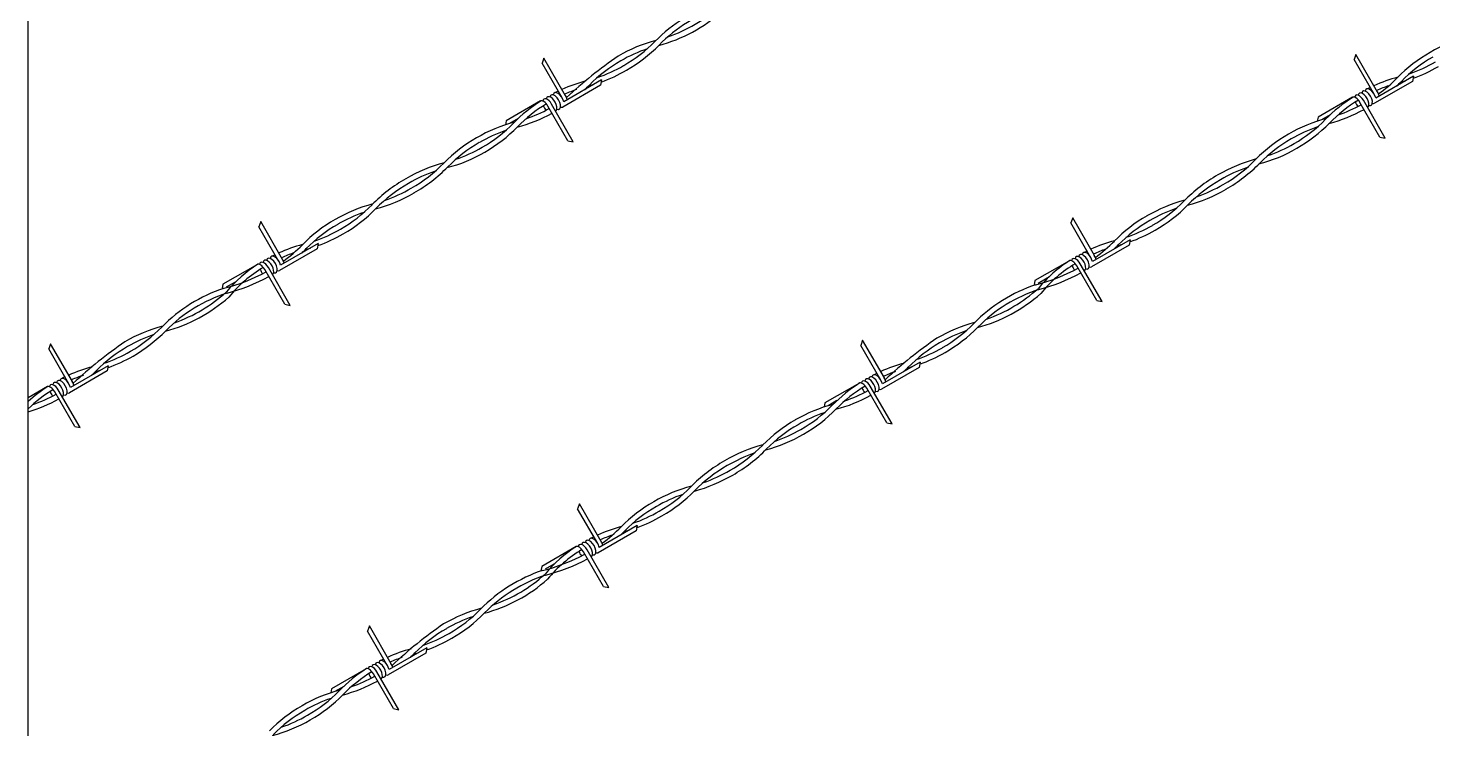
# Model space of a CAD drawing. Header units: millimetres. Extents: x -6623.4 to -6596.1, y -4703.2 to -4682.1.
# Drawn here: x -6614.732 to -6611.124, y -4696.61 to -4694.81 of the extents above; entities that cross this region are included whole.
import ezdxf

# ---------------------------------------------------------------- set-up
doc = ezdxf.new("R2010")
doc.units = ezdxf.units.MM
doc.header["$LTSCALE"] = 10
doc.layers.add('Termotécnica', color=7, linetype='Continuous')

msp = doc.modelspace()

# ---------------------------------------------------------------- linework, layer by layer
at = {"layer": 'Termotécnica', "color": 3}
msp.add_line((-6614.7323, -4699.6019), (-6614.7323, -4691.4506), dxfattribs=at)
at = {"layer": 'Termotécnica', "color": 1}
for p, q in [((-6613.4073, -4694.8872), (-6613.4119, -4694.9004)), ((-6613.3604, -4694.9895), (-6613.4119, -4694.9004)), ((-6613.3514, -4694.9842), (-6613.4073, -4694.8872)), ((-6611.3215, -4694.8776), (-6611.326, -4694.8908)), ((-6611.2746, -4694.9799), (-6611.326, -4694.8908)), ((-6611.2655, -4694.9746), (-6611.3215, -4694.8776)), ((-6611.1735, -4694.9337), (-6611.2705, -4694.9897)), ((-6611.1735, -4694.9337), (-6611.1762, -4694.9473)), ((-6613.2621, -4694.9569), (-6613.359, -4695.0129)), ((-6613.2594, -4694.9433), (-6613.3564, -4694.9993)), ((-6613.2594, -4694.9433), (-6613.2621, -4694.9569)), ((-6611.1762, -4694.9473), (-6611.2732, -4695.0033)), ((-6613.4157, -4694.9971), (-6613.5043, -4695.0483)), ((-6613.3454, -4695.0996), (-6613.3968, -4695.0105)), ((-6613.3317, -4695.1022), (-6613.3877, -4695.0052)), ((-6611.3298, -4694.9875), (-6611.4185, -4695.0387)), ((-6611.3298, -4694.9875), (-6611.4184, -4695.0387)), ((-6611.2595, -4695.09), (-6611.3109, -4695.0009)), ((-6611.2458, -4695.0926), (-6611.3018, -4694.9956)), ((-6613.4732, -4695.0424), (-6613.4958, -4695.0555)), ((-6611.4185, -4695.0387), (-6611.4205, -4695.0492)), ((-6611.3873, -4695.0328), (-6611.4099, -4695.0459)), ((-6611.3873, -4695.0328), (-6611.4099, -4695.0459)), ((-6613.5043, -4695.0483), (-6613.5063, -4695.0588)), ((-6613.3454, -4695.0996), (-6613.3317, -4695.1022)), ((-6611.2595, -4695.09), (-6611.2458, -4695.0926)), ((-6612.0489, -4695.2976), (-6612.0534, -4695.3107)), ((-6611.9929, -4695.3946), (-6612.0489, -4695.2976)), ((-6614.1348, -4695.3072), (-6614.1393, -4695.3203)), ((-6614.0879, -4695.4094), (-6614.1393, -4695.3203)), ((-6614.0788, -4695.4042), (-6614.1348, -4695.3072)), ((-6612.002, -4695.3999), (-6612.0534, -4695.3107)), ((-6613.9868, -4695.3632), (-6614.0838, -4695.4192)), ((-6613.9868, -4695.3632), (-6613.9895, -4695.3769)), ((-6611.9036, -4695.3673), (-6612.0006, -4695.4233)), ((-6611.901, -4695.3537), (-6611.9979, -4695.4097)), ((-6611.901, -4695.3537), (-6611.9036, -4695.3673)), ((-6613.9895, -4695.3769), (-6614.0865, -4695.4329)), ((-6612.0572, -4695.4075), (-6612.1458, -4695.4587)), ((-6614.1431, -4695.4171), (-6614.2317, -4695.4682)), ((-6614.0728, -4695.5195), (-6614.1242, -4695.4304)), ((-6614.0591, -4695.5222), (-6614.1151, -4695.4252)), ((-6611.9869, -4695.51), (-6612.0384, -4695.4209)), ((-6611.9733, -4695.5126), (-6612.0293, -4695.4156)), ((-6614.2318, -4695.468), (-6614.2341, -4695.4802)), ((-6614.2317, -4695.4682), (-6614.2338, -4695.4788)), ((-6614.2006, -4695.4624), (-6614.2232, -4695.4754)), ((-6612.1458, -4695.4587), (-6612.1479, -4695.4692)), ((-6612.1147, -4695.4528), (-6612.1373, -4695.4659)), ((-6611.9869, -4695.51), (-6611.9733, -4695.5126)), ((-6614.0728, -4695.5195), (-6614.0591, -4695.5222)), ((-6614.6745, -4695.6211), (-6614.679, -4695.6343)), ((-6614.6185, -4695.7181), (-6614.6745, -4695.6211)), ((-6612.5886, -4695.6118), (-6612.5931, -4695.625)), ((-6612.5417, -4695.7141), (-6612.5931, -4695.625)), ((-6612.5326, -4695.7088), (-6612.5886, -4695.6118)), ((-6614.6276, -4695.7234), (-6614.679, -4695.6343)), ((-6614.5292, -4695.6908), (-6614.6262, -4695.7468)), ((-6614.5266, -4695.6772), (-6614.6236, -4695.7332)), ((-6614.5266, -4695.6772), (-6614.5292, -4695.6908)), ((-6612.4433, -4695.6815), (-6612.5403, -4695.7375)), ((-6612.4407, -4695.6679), (-6612.5376, -4695.7239)), ((-6612.4407, -4695.6679), (-6612.4433, -4695.6815)), ((-6614.6828, -4695.731), (-6614.7323, -4695.7596)), ((-6612.5969, -4695.7217), (-6612.6855, -4695.7729)), ((-6612.513, -4695.8268), (-6612.569, -4695.7298)), ((-6614.6125, -4695.8335), (-6614.664, -4695.7444)), ((-6614.5989, -4695.8361), (-6614.6549, -4695.7391)), ((-6612.6544, -4695.767), (-6612.677, -4695.7801)), ((-6612.5266, -4695.8242), (-6612.5781, -4695.7351)), ((-6612.6855, -4695.7729), (-6612.6876, -4695.7834)), ((-6614.6125, -4695.8335), (-6614.5989, -4695.8361)), ((-6612.5266, -4695.8242), (-6612.513, -4695.8268)), ((-6613.316, -4696.0318), (-6613.3206, -4696.0449)), ((-6613.2691, -4696.1341), (-6613.3206, -4696.0449)), ((-6613.26, -4696.1288), (-6613.316, -4696.0318)), ((-6613.1681, -4696.0879), (-6613.2651, -4696.1438)), ((-6613.1681, -4696.0879), (-6613.1707, -4696.1015)), ((-6613.1707, -4696.1015), (-6613.2677, -4696.1575)), ((-6613.3243, -4696.1417), (-6613.413, -4696.1929)), ((-6613.254, -4696.2442), (-6613.3055, -4696.155)), ((-6613.2404, -4696.2468), (-6613.2964, -4696.1498)), ((-6613.413, -4696.1926), (-6613.4154, -4696.2048)), ((-6613.413, -4696.1929), (-6613.415, -4696.2034)), ((-6613.3818, -4696.187), (-6613.4044, -4696.2001)), ((-6613.254, -4696.2442), (-6613.2404, -4696.2468)), ((-6613.8557, -4696.3457), (-6613.8603, -4696.3589)), ((-6613.7997, -4696.4427), (-6613.8557, -4696.3457)), ((-6613.8088, -4696.448), (-6613.8603, -4696.3589)), ((-6613.7104, -4696.4154), (-6613.8074, -4696.4714)), ((-6613.7078, -4696.4018), (-6613.8048, -4696.4578)), ((-6613.7078, -4696.4018), (-6613.7104, -4696.4154)), ((-6613.8641, -4696.4556), (-6613.9527, -4696.5068)), ((-6613.7938, -4696.5581), (-6613.8452, -4696.469)), ((-6613.7801, -4696.5607), (-6613.8361, -4696.4637)), ((-6613.9527, -4696.5068), (-6613.9547, -4696.5173)), ((-6613.9215, -4696.5009), (-6613.9441, -4696.514)), ((-6613.7938, -4696.5581), (-6613.7801, -4696.5607))]:
    msp.add_line(p, q, dxfattribs=at)
at = {"layer": 'Termotécnica', "color": 2}
for centre, radius, start, end in [((-6612.835, -4695.1261), 0.4021, 108.4369, 135.4383), ((-6612.835, -4695.1261), 0.3881, 107.8842, 135.4383), ((-6613.2161, -4694.4661), 0.3881, 289.0986, 312.116), ((-6613.2161, -4694.4661), 0.4021, 284.9745, 311.5616), ((-6613.0209, -4695.2173), 0.3881, 104.7043, 120.249), ((-6613.0209, -4695.2173), 0.3741, 108.8959, 120.249), ((-6613.388, -4694.5815), 0.3741, 299.751, 315.4383), ((-6613.388, -4694.5815), 0.3881, 299.751, 315.4383), ((-6610.935, -4695.2077), 0.3881, 104.7043, 120.249), ((-6612.5778, -4695.8132), 1.1291, 124.4429, 133.0836), ((-6613.0238, -4695.219), 0.3741, 119.751, 135.4383), ((-6610.938, -4695.2094), 0.3881, 119.751, 135.4383), ((-6610.938, -4695.2094), 0.3741, 119.751, 135.4383), ((-6611.305, -4694.5736), 0.3741, 288.8959, 300.249), ((-6613.3909, -4694.5832), 0.3741, 288.8959, 300.249), ((-6613.3909, -4694.5832), 0.3881, 289.6431, 300.249), ((-6611.1099, -4695.3248), 0.4021, 104.9745, 114.2364), ((-6611.491, -4694.6648), 0.3881, 305.9421, 315.4383), ((-6611.305, -4694.5736), 0.3881, 289.6431, 300.249), ((-6613.1958, -4695.3344), 0.4021, 115.7384, 116.8914), ((-6613.1958, -4695.3344), 0.4021, 104.9745, 114.2364), ((-6613.1958, -4695.3344), 0.3881, 109.0986, 114.0278), ((-6613.5769, -4694.6744), 0.4021, 313.1226, 315.4383), ((-6613.3909, -4694.5832), 0.3881, 284.7043, 286.6418), ((-6611.1099, -4695.3248), 0.4021, 115.7384, 116.8914), ((-6611.1099, -4695.3248), 0.3881, 109.0986, 114.0278), ((-6611.491, -4694.6648), 0.4021, 313.1226, 315.4383), ((-6611.305, -4694.5736), 0.3881, 284.7043, 286.6418), ((-6613.1987, -4695.3361), 0.4021, 122.4639, 135.4383), ((-6613.1987, -4695.3361), 0.3881, 121.3857, 135.4383), ((-6613.1958, -4695.3344), 0.4021, 120.2403, 120.249), ((-6611.1128, -4695.3265), 0.4021, 122.4639, 135.4383), ((-6611.1128, -4695.3265), 0.4021, 122.4639, 135.4383), ((-6611.1128, -4695.3265), 0.3881, 121.3857, 135.4383), ((-6611.1128, -4695.3265), 0.3881, 121.3857, 135.4383), ((-6611.4939, -4694.6665), 0.3881, 289.0986, 298.7136), ((-6611.4939, -4694.6665), 0.3881, 289.0986, 298.7136), ((-6611.1099, -4695.3248), 0.4021, 120.2403, 120.249), ((-6613.5798, -4694.6761), 0.4021, 284.9745, 298.7537), ((-6613.5798, -4694.6761), 0.3881, 289.0986, 298.7136), ((-6611.2988, -4695.4177), 0.3881, 104.7043, 120.249), ((-6611.6658, -4694.7819), 0.3741, 299.751, 315.4383), ((-6611.4939, -4694.6665), 0.4021, 284.9745, 298.7537), ((-6613.3846, -4695.4273), 0.3881, 104.7043, 120.249), ((-6613.3846, -4695.4273), 0.3741, 108.8959, 120.249), ((-6613.7517, -4694.7915), 0.3741, 299.751, 315.4383), ((-6613.7517, -4694.7915), 0.3881, 299.751, 315.4383), ((-6611.3017, -4695.4194), 0.3881, 119.751, 135.4383), ((-6611.2988, -4695.4177), 0.3741, 108.8959, 120.249), ((-6611.6658, -4694.7819), 0.3881, 299.751, 315.4383), ((-6611.6658, -4694.7819), 0.3881, 315.2957, 315.4383), ((-6613.3876, -4695.429), 0.3881, 119.751, 135.4383), ((-6613.3876, -4695.429), 0.3741, 119.751, 135.4383), ((-6613.7546, -4694.7932), 0.3741, 288.8959, 300.249), ((-6611.6688, -4694.7836), 0.3881, 284.7043, 300.249), ((-6611.3017, -4695.4194), 0.3741, 119.751, 135.4383), ((-6611.6688, -4694.7836), 0.3741, 288.8959, 300.249), ((-6613.5595, -4695.5444), 0.4021, 104.9745, 120.249), ((-6613.7546, -4694.7932), 0.3881, 284.7043, 300.249), ((-6611.4736, -4695.5348), 0.4021, 104.9745, 120.249), ((-6611.8547, -4694.8748), 0.3881, 299.751, 315.4383), ((-6613.5595, -4695.5444), 0.3881, 109.0986, 120.249), ((-6613.9406, -4694.8844), 0.3881, 299.751, 315.4383), ((-6613.9406, -4694.8844), 0.4021, 299.751, 315.4383), ((-6611.4765, -4695.5365), 0.4021, 119.751, 135.4383), ((-6611.4736, -4695.5348), 0.3881, 109.0986, 120.249), ((-6611.8547, -4694.8748), 0.4021, 299.751, 315.4383), ((-6613.5624, -4695.5461), 0.4021, 119.751, 135.4383), ((-6613.5624, -4695.5461), 0.3881, 119.751, 135.4383), ((-6613.9435, -4694.886), 0.3881, 289.0986, 300.249), ((-6611.8576, -4694.8765), 0.4021, 284.9745, 300.249), ((-6611.4765, -4695.5365), 0.3881, 119.751, 135.4383), ((-6611.8576, -4694.8765), 0.3881, 289.0986, 300.249), ((-6613.7483, -4695.6373), 0.3881, 104.7043, 120.249), ((-6614.1154, -4695.0015), 0.3741, 299.751, 315.4383), ((-6613.9435, -4694.886), 0.4021, 284.9745, 300.249), ((-6611.6625, -4695.6277), 0.3881, 104.7043, 120.249), ((-6612.0295, -4694.9919), 0.3741, 299.751, 315.4383), ((-6612.0295, -4694.9919), 0.3881, 299.751, 315.4383), ((-6613.7483, -4695.6373), 0.3741, 108.8959, 120.249), ((-6614.1154, -4695.0015), 0.3881, 299.751, 315.4383), ((-6611.6654, -4695.6294), 0.3881, 119.751, 135.4383), ((-6611.6625, -4695.6277), 0.3741, 108.8959, 120.249), ((-6613.7513, -4695.639), 0.3881, 119.751, 135.4383), ((-6613.7513, -4695.639), 0.3741, 119.751, 135.4383), ((-6614.1183, -4695.0032), 0.3741, 288.8959, 300.249), ((-6611.6654, -4695.6294), 0.3741, 119.751, 135.4383), ((-6612.0325, -4694.9936), 0.3741, 288.8959, 300.249), ((-6612.0325, -4694.9936), 0.3881, 289.6431, 300.249), ((-6613.9232, -4695.7544), 0.4021, 104.9745, 114.2364), ((-6614.3043, -4695.0944), 0.3881, 305.9421, 315.4383), ((-6614.1183, -4695.0032), 0.3881, 289.6431, 300.249), ((-6611.8373, -4695.7448), 0.4021, 104.9745, 114.2364), ((-6612.2184, -4695.0848), 0.3881, 305.9421, 315.4383), ((-6612.2184, -4695.0848), 0.4021, 313.1226, 315.4383), ((-6612.0325, -4694.9936), 0.3881, 284.7043, 286.6418), ((-6613.9232, -4695.7544), 0.4021, 120.2403, 120.249), ((-6613.9232, -4695.7544), 0.4021, 115.7384, 116.8914), ((-6613.9232, -4695.7544), 0.3881, 109.0986, 114.0278), ((-6614.3043, -4695.0944), 0.4021, 313.1226, 315.4383), ((-6614.1183, -4695.0032), 0.3881, 284.7043, 286.6418), ((-6611.8891, -4695.6785), 0.3185, 121.6112, 141.1167), ((-6611.8373, -4695.7448), 0.4021, 120.2403, 120.249), ((-6611.8373, -4695.7448), 0.4021, 115.7384, 116.8914), ((-6611.8373, -4695.7448), 0.3881, 109.0986, 114.0278), ((-6614.3462, -4695.0172), 0.4759, 284.2147, 298.2698), ((-6613.9715, -4695.6929), 0.3244, 121.6865, 140.8009), ((-6613.954, -4695.7161), 0.3394, 120.8812, 140.6423), ((-6612.2661, -4694.9958), 0.4891, 284.5333, 298.2169), ((-6612.2691, -4694.9855), 0.5136, 285.0845, 298.0049), ((-6611.8713, -4695.702), 0.3339, 120.8153, 140.9321), ((-6614.1021, -4695.86), 0.4021, 108.4369, 135.4383), ((-6614.3472, -4695.0114), 0.4955, 284.7183, 298.1035), ((-6612.0162, -4695.8507), 0.4021, 108.4369, 135.4383), ((-6612.3973, -4695.1907), 0.3881, 289.0986, 312.116), ((-6614.4832, -4695.2), 0.4021, 284.9745, 311.5616), ((-6614.1021, -4695.86), 0.3881, 107.8842, 135.4383), ((-6614.4832, -4695.2), 0.3881, 289.0986, 312.116), ((-6612.3973, -4695.1907), 0.4021, 284.9745, 311.5616), ((-6612.0162, -4695.8507), 0.3881, 107.8842, 135.4383), ((-6614.2881, -4695.9512), 0.3881, 104.7043, 120.249), ((-6614.6552, -4695.3154), 0.3741, 299.751, 315.4383), ((-6614.6552, -4695.3154), 0.3881, 299.751, 315.4383), ((-6612.2022, -4695.9419), 0.3881, 104.7043, 120.249), ((-6612.2022, -4695.9419), 0.3741, 108.8959, 120.249), ((-6612.5692, -4695.3061), 0.3741, 299.751, 315.4383), ((-6612.5692, -4695.3061), 0.3881, 299.751, 315.4383), ((-6613.845, -4696.5471), 1.1291, 124.4429, 133.0836), ((-6614.2881, -4695.9512), 0.3741, 108.8959, 120.249), ((-6611.7591, -4696.5378), 1.1291, 124.4429, 133.0836), ((-6612.2051, -4695.9436), 0.3741, 119.751, 135.4383), ((-6614.291, -4695.9529), 0.3741, 119.751, 135.4383), ((-6614.6581, -4695.3171), 0.3741, 288.8959, 300.249), ((-6614.6581, -4695.3171), 0.3881, 289.6431, 300.249), ((-6612.5722, -4695.3078), 0.3741, 288.8959, 300.249), ((-6612.5722, -4695.3078), 0.3881, 289.6431, 300.249), ((-6614.4629, -4696.0683), 0.4021, 104.9745, 114.2364), ((-6614.844, -4695.4083), 0.4021, 313.1226, 315.4383), ((-6614.6581, -4695.3171), 0.3881, 284.7043, 286.6418), ((-6612.377, -4696.059), 0.4021, 115.7384, 116.8914), ((-6612.377, -4696.059), 0.4021, 104.9745, 114.2364), ((-6612.377, -4696.059), 0.3881, 109.0986, 114.0278), ((-6612.7581, -4695.399), 0.4021, 313.1226, 315.4383), ((-6612.5722, -4695.3078), 0.3881, 284.7043, 286.6418), ((-6614.4658, -4696.07), 0.4021, 122.4639, 131.5122), ((-6614.4629, -4696.0683), 0.4021, 120.2403, 120.249), ((-6614.4629, -4696.0683), 0.4021, 115.7384, 116.8914), ((-6614.4629, -4696.0683), 0.3881, 109.0986, 114.0278), ((-6612.3799, -4696.0607), 0.4021, 122.4639, 135.4383), ((-6612.3799, -4696.0607), 0.3881, 121.3857, 135.4383), ((-6612.377, -4696.059), 0.4021, 120.2403, 120.249), ((-6614.4658, -4696.07), 0.3881, 121.3857, 133.3685), ((-6614.8469, -4695.41), 0.4021, 286.558, 298.7537), ((-6614.8469, -4695.41), 0.3881, 289.0986, 298.7136), ((-6612.761, -4695.4007), 0.4021, 284.9745, 298.7537), ((-6612.761, -4695.4007), 0.3881, 289.0986, 298.7136), ((-6612.5659, -4696.1519), 0.3881, 104.7043, 120.249), ((-6612.5659, -4696.1519), 0.3741, 108.8959, 120.249), ((-6612.933, -4695.5161), 0.3741, 299.751, 315.4383), ((-6612.933, -4695.5161), 0.3881, 299.751, 315.4383), ((-6612.5688, -4696.1536), 0.3881, 119.751, 135.4383), ((-6612.5688, -4696.1536), 0.3741, 119.751, 135.4383), ((-6612.9359, -4695.5178), 0.3741, 288.8959, 300.249), ((-6612.9359, -4695.5178), 0.3881, 284.7043, 300.249), ((-6612.7407, -4696.269), 0.4021, 104.9745, 120.249), ((-6612.7407, -4696.269), 0.3881, 109.0986, 120.249), ((-6613.1218, -4695.609), 0.3881, 299.751, 315.4383), ((-6613.1218, -4695.609), 0.4021, 299.751, 315.4383), ((-6612.7437, -4696.2707), 0.4021, 119.751, 135.4383), ((-6612.7437, -4696.2707), 0.3881, 119.751, 135.4383), ((-6613.1247, -4695.6107), 0.3881, 289.0986, 300.249), ((-6613.1247, -4695.6107), 0.4021, 284.9745, 300.249), ((-6612.9296, -4696.3619), 0.3881, 104.7043, 120.249), ((-6612.9296, -4696.3619), 0.3741, 108.8959, 120.249), ((-6613.2967, -4695.7261), 0.3741, 299.751, 315.4383), ((-6613.2967, -4695.7261), 0.3881, 299.751, 315.4383), ((-6612.9325, -4696.3636), 0.3881, 119.751, 135.4383), ((-6612.9325, -4696.3636), 0.3741, 119.751, 135.4383), ((-6613.2996, -4695.7278), 0.3741, 288.8959, 300.249), ((-6613.1044, -4696.479), 0.4021, 104.9745, 114.2364), ((-6613.4855, -4695.819), 0.3881, 305.9421, 315.4383), ((-6613.2996, -4695.7278), 0.3881, 289.6431, 300.249), ((-6613.1044, -4696.479), 0.4021, 115.7384, 116.8914), ((-6613.1044, -4696.479), 0.3881, 109.0986, 114.0278), ((-6613.4855, -4695.819), 0.4021, 313.1226, 315.4383), ((-6613.2996, -4695.7278), 0.3881, 284.7043, 286.6418), ((-6613.5274, -4695.7419), 0.4759, 284.2147, 298.2698), ((-6613.1528, -4696.4175), 0.3244, 121.6865, 140.8009), ((-6613.1353, -4696.4407), 0.3394, 120.8812, 140.6423), ((-6613.1044, -4696.479), 0.4021, 120.2403, 120.249), ((-6613.5285, -4695.736), 0.4955, 284.7183, 298.1035), ((-6613.2834, -4696.5846), 0.4021, 108.4369, 135.4383), ((-6613.6645, -4695.9246), 0.4021, 284.9745, 311.5616), ((-6613.2834, -4696.5846), 0.3881, 107.8842, 135.4383), ((-6613.6645, -4695.9246), 0.3881, 289.0986, 312.116), ((-6613.4693, -4696.6758), 0.3881, 104.7043, 120.249), ((-6613.8364, -4696.04), 0.3741, 299.751, 315.4383), ((-6613.0262, -4697.2717), 1.1291, 124.4429, 133.0836), ((-6613.4693, -4696.6758), 0.3741, 108.8959, 120.249), ((-6613.8364, -4696.04), 0.3881, 299.751, 315.4383), ((-6613.4722, -4696.6775), 0.3741, 119.751, 135.4383), ((-6613.8393, -4696.0417), 0.3741, 288.8959, 300.249), ((-6613.8393, -4696.0417), 0.3881, 289.6431, 300.249), ((-6613.6442, -4696.793), 0.4021, 104.9745, 114.2364), ((-6614.0252, -4696.1329), 0.4021, 313.1226, 315.4383), ((-6613.8393, -4696.0417), 0.3881, 284.7043, 286.6418), ((-6613.6442, -4696.793), 0.4021, 120.2403, 120.249), ((-6613.6442, -4696.793), 0.4021, 115.7384, 116.8914), ((-6613.6442, -4696.793), 0.3881, 109.0986, 114.0278), ((-6613.6471, -4696.7946), 0.4021, 122.4639, 135.4383), ((-6614.0282, -4696.1346), 0.4021, 284.9745, 298.7537), ((-6613.6471, -4696.7946), 0.3881, 121.3857, 135.4383), ((-6614.0282, -4696.1346), 0.3881, 289.0986, 298.7136), ((-6613.833, -4696.8858), 0.3881, 104.7043, 120.249), ((-6614.2001, -4696.25), 0.3741, 299.751, 315.4383), ((-6614.2001, -4696.25), 0.3881, 299.751, 315.4383), ((-6613.8359, -4696.8875), 0.3881, 119.751, 135.4383), ((-6613.8359, -4696.8875), 0.3741, 119.751, 135.4383), ((-6613.833, -4696.8858), 0.3741, 108.8959, 120.249), ((-6614.203, -4696.2517), 0.3881, 284.7043, 300.249), ((-6614.203, -4696.2517), 0.3741, 288.8959, 300.249)]:
    msp.add_arc(centre, radius, start, end, dxfattribs=at)
at = {"layer": 'Termotécnica', "color": 1}
for centre, ratio, start_param, end_param in [((-6613.3695, -4694.9947), 0.500279, 4.188772, 6.809856), ((-6611.3018, -4694.9956), 0.500279, 3.144867, 6.803235), ((-6611.2928, -4694.9904), 0.500279, 2.626113, 6.803235), ((-6611.2837, -4694.9851), 0.500279, 4.188772, 6.809856), ((-6611.2746, -4694.9799), 0.499645, 4.191845, 4.749848), ((-6613.4059, -4695.0157), 0.500279, 4.712376, 6.305766), ((-6613.3968, -4695.0105), 0.500279, 4.712376, 6.806742), ((-6613.3877, -4695.0052), 0.500279, 3.144867, 6.803235), ((-6613.3786, -4695), 0.500279, 2.626113, 6.803235), ((-6613.3605, -4694.9895), 0.499645, 4.191845, 4.749848), ((-6611.32, -4695.0061), 0.500279, 4.712376, 6.305766), ((-6611.3109, -4695.0009), 0.500279, 4.712376, 6.806742), ((-6611.2837, -4694.9851), 0.500279, 2.623704, 3.141593), ((-6613.3695, -4694.9947), 0.500279, 2.623704, 3.141593), ((-6614.1152, -4695.4252), 0.500279, 3.144867, 6.803235), ((-6614.1061, -4695.4199), 0.500279, 2.626113, 6.803235), ((-6614.097, -4695.4147), 0.500279, 4.188772, 6.809856), ((-6614.0879, -4695.4094), 0.499645, 4.191845, 4.749848), ((-6612.0475, -4695.4261), 0.500279, 4.712376, 6.305766), ((-6612.0384, -4695.4209), 0.500279, 4.712376, 6.806742), ((-6612.0293, -4695.4156), 0.500279, 3.144867, 6.803235), ((-6612.0202, -4695.4104), 0.500279, 2.626113, 6.803235), ((-6612.0111, -4695.4051), 0.500279, 4.188772, 6.809856), ((-6612.002, -4695.3999), 0.499645, 4.191845, 4.749848), ((-6614.1333, -4695.4357), 0.500279, 4.712376, 6.305766), ((-6614.1242, -4695.4304), 0.500279, 4.712376, 6.806742), ((-6614.097, -4695.4147), 0.500279, 2.623704, 3.141593), ((-6612.0111, -4695.4051), 0.500279, 2.623704, 3.141593), ((-6614.6731, -4695.7496), 0.500279, 4.712376, 6.305766), ((-6614.664, -4695.7444), 0.500279, 4.712376, 6.806742), ((-6614.6549, -4695.7391), 0.500279, 3.144867, 6.803235), ((-6614.6458, -4695.7339), 0.500279, 2.626113, 6.803235), ((-6614.6367, -4695.7286), 0.500279, 4.188772, 6.809856), ((-6614.6276, -4695.7234), 0.499645, 4.191845, 4.749848), ((-6612.5872, -4695.7403), 0.500279, 4.712376, 6.305766), ((-6612.5781, -4695.7351), 0.500279, 4.712376, 6.806742), ((-6612.569, -4695.7298), 0.500279, 3.144867, 6.803235), ((-6612.5599, -4695.7246), 0.500279, 2.626113, 6.803235), ((-6612.5508, -4695.7193), 0.500279, 4.188772, 6.809856), ((-6612.5417, -4695.7141), 0.499645, 4.191845, 4.749848), ((-6614.6367, -4695.7286), 0.500279, 2.623704, 3.141593), ((-6612.5508, -4695.7193), 0.500279, 2.623704, 3.141593), ((-6613.2964, -4696.1498), 0.500279, 3.144867, 6.803235), ((-6613.2873, -4696.1446), 0.500279, 2.626113, 6.803235), ((-6613.2782, -4696.1393), 0.500279, 4.188772, 6.809856), ((-6613.2691, -4696.1341), 0.499645, 4.191845, 4.749848), ((-6613.3146, -4696.1603), 0.500279, 4.712376, 6.305766), ((-6613.3055, -4696.1551), 0.500279, 4.712376, 6.806742), ((-6613.2782, -4696.1393), 0.500279, 2.623704, 3.141593), ((-6613.8543, -4696.4742), 0.500279, 4.712376, 6.305766), ((-6613.8452, -4696.469), 0.500279, 4.712376, 6.806742), ((-6613.8361, -4696.4637), 0.500279, 3.144867, 6.803235), ((-6613.827, -4696.4585), 0.500279, 2.626113, 6.803235), ((-6613.8179, -4696.4532), 0.500279, 4.188772, 6.809856), ((-6613.8088, -4696.448), 0.499645, 4.191845, 4.749848), ((-6613.8179, -4696.4532), 0.500279, 2.623704, 3.141593)]:
    msp.add_ellipse(centre, major_axis=(-0.0105, 0.0182), ratio=ratio, start_param=start_param, end_param=end_param, dxfattribs=at)
at = {"layer": 'Termotécnica', "color": 2}
for centre in [(-6613.3968, -4695.0105), (-6611.3109, -4695.0009), (-6614.1242, -4695.4304), (-6612.0384, -4695.4209), (-6614.664, -4695.7444), (-6612.5781, -4695.7351), (-6613.3055, -4696.1551), (-6613.8452, -4696.469)]:
    msp.add_ellipse(centre, major_axis=(-0.0105, 0.0182), ratio=0.500279, start_param=1.248185, end_param=1.892895, dxfattribs=at)

doc.saveas('drawing.dxf')
